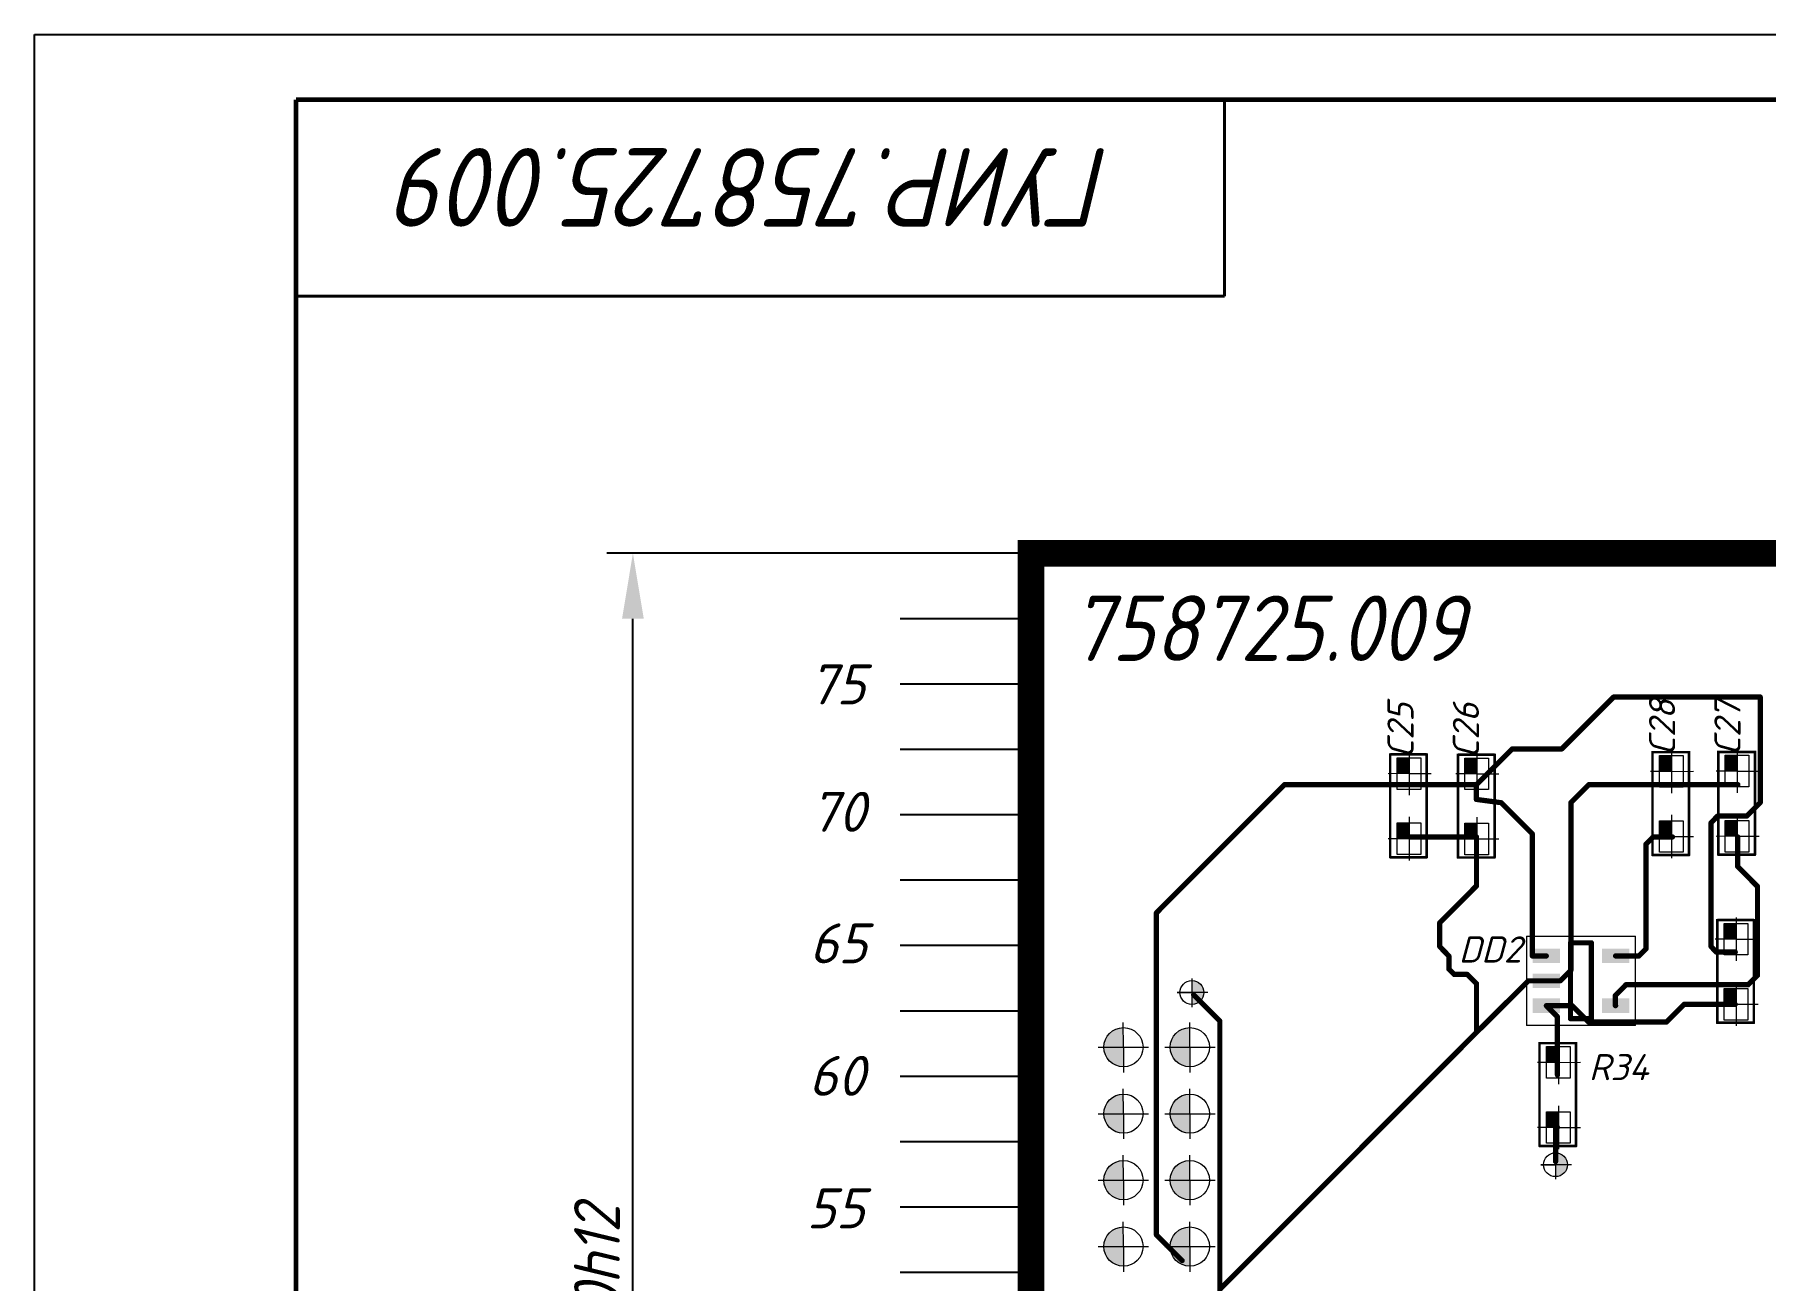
# Model space of a CAD drawing. Header units: millimetres. Extents: x 143 to 740, y 82 to 502.
# Drawn here: x 142.5 to 274.9, y 406.8 to 502 of the extents above; entities that cross this region are included whole.
import ezdxf

# ---------------------------------------------------------------- set-up
doc = ezdxf.new("R2010")
doc.units = ezdxf.units.MM
doc.header["$LTSCALE"] = 0.5
doc.layers.get('0').update_dxf_attribs({"lineweight": 60})
doc.layers.get('Defpoints').update_dxf_attribs({"color": 5})
doc.layers.add('Сетка', color=7, linetype='Continuous')
doc.layers.add('СПЛТОНК', color=7, linetype='Continuous', lineweight=20)
doc.layers.add('Шелкография', color=7, linetype='Continuous', lineweight=35)
doc.styles.add('RR08', font='isocteui.ttf', dxfattribs={"width": 0.8})
doc.styles.get("Standard").update_dxf_attribs({"font": 'isocpeui.ttf', "width": 0.9})
doc.dimstyles.new('Standart', dxfattribs={"dimtxt": 5, "dimasz": 5, "dimexe": 2, "dimexo": 0, "dimgap": 1, "dimtad": 1, "dimtoh": 1, "dimdec": 0, "dimtxsty": 'Standard', "dimcen": 2.5, "dimadec": 0, "dimazin": 0, "dimtfac": 1, "dimtdec": 0, "dimtmove": 0, "dimatfit": 3, "dimldrblk": 'DOTSMALL', "dimfxl": 1, "dimarcsym": 0})

# ---------------------------------------------------------------- blocks, each defined once
blk = doc.blocks.new('*D116')
at = {"color": 0, "lineweight": -2, "transparency": 16777216}
for p, q in [((218.7, 462.39), (186.26, 462.39)), ((188.26, 307.39), (188.26, 457.39)), ((218.7, 302.39), (186.26, 302.39))]:
    blk.add_line(p, q, dxfattribs=at)
at = {"color": 0, "lineweight": -3, "transparency": 16777216}
for points in [[(187.43, 457.39), (189.09, 457.39), (188.26, 462.39)], [(187.43, 307.39), (189.09, 307.39), (188.26, 302.39)]]:
    blk.add_solid(points, dxfattribs=at)
at = {"layer": 'Defpoints', "color": 0, "lineweight": -3, "transparency": 16777216}
for p in [(188.26, 462.39), (218.7, 462.39), (218.7, 302.39)]:
    blk.add_point(p, dxfattribs=at)
at = {"color": 0, "lineweight": -3, "transparency": 16777216, "insert": (185.51, 407.29), "char_height": 5, "attachment_point": 5, "rotation": 90}
blk.add_mtext('{\\H0.7x;80h12}', dxfattribs=at)
blk = doc.blocks.new('_DotSmall')
at = {"color": 0, "linetype": 'ByBlock', "const_width": 0.5}
blk.add_lwpolyline([(-0.0625, 0, 1), (0.0625, 0, 1)], format="xyb", close=True, dxfattribs=at)
blk = doc.blocks.new('CAT6219_48')
for points, const_width in [([(-2.075, 1.7), (2.075, 1.7)], 0.05), ([(-2.075, -1.7), (-2.075, 1.7)], 0.05), ([(-0.4, -1.45), (-0.4, 1.45)], 0.2), ([(-0.4, 1.45), (0.4, 1.45)], 0.2), ([(0.4, -1.45), (0.4, 1.45)], 0.2), ([(2.075, -1.7), (2.075, 1.7)], 0.05), ([(-2.075, -1.7), (2.075, -1.7)], 0.05), ([(-0.4, -1.45), (0.4, -1.45)], 0.2)]:
    blk.add_lwpolyline(points, dxfattribs=dict(const_width=const_width))
for points, const_width in [([(-2.088, 1.7, 1), (-2.063, 1.7, 1)], 0.025), ([(-2.088, 1.7, 1), (-2.063, 1.7, 1)], 0.025), ([(-0.45, 1.45, 1), (-0.35, 1.45, 1)], 0.1), ([(-0.45, 1.45, 1), (-0.35, 1.45, 1)], 0.1), ([(0.35, 1.45, 1), (0.45, 1.45, 1)], 0.1), ([(0.35, 1.45, 1), (0.45, 1.45, 1)], 0.1), ([(2.062, 1.7, 1), (2.087, 1.7, 1)], 0.025), ([(2.062, 1.7, 1), (2.087, 1.7, 1)], 0.025), ([(-2.088, -1.7, 1), (-2.063, -1.7, 1)], 0.025), ([(-2.088, -1.7, 1), (-2.063, -1.7, 1)], 0.025), ([(-0.45, -1.45, 1), (-0.35, -1.45, 1)], 0.1), ([(-0.45, -1.45, 1), (-0.35, -1.45, 1)], 0.1), ([(0.35, -1.45, 1), (0.45, -1.45, 1)], 0.1), ([(0.35, -1.45, 1), (0.45, -1.45, 1)], 0.1), ([(2.062, -1.7, 1), (2.087, -1.7, 1)], 0.025), ([(2.062, -1.7, 1), (2.087, -1.7, 1)], 0.025)]:
    blk.add_lwpolyline(points, format="xyb", close=True, dxfattribs=dict(const_width=const_width))
for points in [[(-0.8, 0.675), (-0.8, 1.225), (-1.85, 0.675), (-1.85, 1.225)], [(1.85, 0.675), (1.85, 1.225), (0.8, 0.675), (0.8, 1.225)], [(-0.8, -0.275), (-0.8, 0.275), (-1.85, -0.275), (-1.85, 0.275)], [(-0.8, -1.225), (-0.8, -0.675), (-1.85, -1.225), (-1.85, -0.675)], [(1.85, -1.225), (1.85, -0.675), (0.8, -1.225), (0.8, -0.675)]]:
    blk.add_solid(points)
blk = doc.blocks.new('CH0805R_23')
at = {"lineweight": 0}
h = blk.add_hatch(color=256, dxfattribs=at)
h.dxf.hatch_style = 1
h.paths.add_polyline_path([(-0.389, -0.036), (-0.389, 0.435), (-0.995, 0.435), (-0.992, -0.036)])
h = blk.add_hatch(color=256, dxfattribs=at)
h.dxf.hatch_style = 1
h.paths.add_polyline_path([(2.101, -0.036), (2.101, 0.435), (1.495, 0.435), (1.498, -0.036)])
for p, q in [((-0.992, -0.036), (-0.997, 0.782)), ((1.498, -0.036), (1.494, 0.782)), ((-1.822, -0.036), (-0.16, -0.036)), ((-0.992, -0.036), (-0.991, -0.863)), ((0.669, -0.036), (2.33, -0.036)), ((1.498, -0.036), (1.5, -0.863))]:
    blk.add_line(p, q, dxfattribs=at)
at = {"const_width": 0.1}
for points in [[(-1.7, 0.7), (2.273, 0.7)], [(-1.7, 0.7), (-1.7, -0.7)], [(2.231, 0.7), (2.231, -0.7)], [(-1.7, -0.7), (2.273, -0.7)]]:
    blk.add_lwpolyline(points, dxfattribs=at)
at = {"const_width": 0.05}
for points in [[(-1.725, 0.7, 1), (-1.675, 0.7, 1)], [(-1.725, 0.7, 1), (-1.675, 0.7, 1)], [(-1.725, -0.7, 1), (-1.675, -0.7, 1)], [(-1.725, -0.7, 1), (-1.675, -0.7, 1)]]:
    blk.add_lwpolyline(points, format="xyb", close=True, dxfattribs=at)
at = {"lineweight": 0}
for points in [[(-1.597, 0.435), (-0.389, 0.435), (-0.389, -0.47), (-1.597, -0.47)], [(0.893, 0.435), (2.101, 0.435), (2.101, -0.47), (0.893, -0.47)]]:
    blk.add_lwpolyline(points, close=True, dxfattribs=at)

msp = doc.modelspace()

# ---------------------------------------------------------------- hatches: boundary and pattern name
at = {"lineweight": 0}
h = msp.add_hatch(color=256, dxfattribs=at)
h.dxf.hatch_style = 1
h.paths.add_polyline_path([(231.01, 429.71), (231.01, 428.8), (231.92, 428.8, 0.414214)])
h.paths.add_polyline_path([(231.92, 428.8), (231.01, 428.8), (231.01, 427.88, 0.414214)])
h = msp.add_hatch(color=256, dxfattribs=at)
h.dxf.hatch_style = 1
h.paths.add_polyline_path([(225.77, 426.12, 0.414214), (224.27, 424.62), (225.77, 424.62)])
h.paths.add_polyline_path([(225.77, 424.62), (224.27, 424.62, 0.414214), (225.77, 423.12)])
h = msp.add_hatch(color=256, dxfattribs=at)
h.dxf.hatch_style = 1
h.paths.add_polyline_path([(230.85, 426.12, 0.414214), (229.35, 424.62), (230.85, 424.62)])
h.paths.add_polyline_path([(230.85, 424.62), (229.35, 424.62, 0.414214), (230.85, 423.12)])
h = msp.add_hatch(color=256, dxfattribs=at)
h.dxf.hatch_style = 1
h.paths.add_polyline_path([(225.77, 421.04, 0.414214), (224.27, 419.54), (225.77, 419.54)])
h.paths.add_polyline_path([(225.77, 419.54), (224.27, 419.54, 0.414214), (225.77, 418.04)])
h = msp.add_hatch(color=256, dxfattribs=at)
h.dxf.hatch_style = 1
h.paths.add_polyline_path([(230.85, 421.04, 0.414214), (229.35, 419.54), (230.85, 419.54)])
h.paths.add_polyline_path([(230.85, 419.54), (229.35, 419.54, 0.414214), (230.85, 418.04)])
h = msp.add_hatch(color=256, dxfattribs=at)
h.dxf.hatch_style = 1
h.paths.add_polyline_path([(225.77, 415.96, 0.414214), (224.27, 414.46), (225.77, 414.46)])
h.paths.add_polyline_path([(225.77, 414.46), (224.27, 414.46, 0.414214), (225.77, 412.96)])
h = msp.add_hatch(color=256, dxfattribs=at)
h.dxf.hatch_style = 1
h.paths.add_polyline_path([(230.85, 415.96, 0.414214), (229.35, 414.46), (230.85, 414.46)])
h.paths.add_polyline_path([(230.85, 414.46), (229.35, 414.46, 0.414214), (230.85, 412.96)])
h = msp.add_hatch(color=256, dxfattribs=at)
h.dxf.hatch_style = 1
h.paths.add_polyline_path([(258.81, 416.56), (258.81, 415.64), (259.73, 415.64, 0.414214)])
h.paths.add_polyline_path([(259.73, 415.64), (258.81, 415.64), (258.81, 414.73, 0.414214)])
h = msp.add_hatch(color=256, dxfattribs=at)
h.dxf.hatch_style = 1
h.paths.add_polyline_path([(225.77, 410.88, 0.414214), (224.27, 409.38), (225.77, 409.38)])
h.paths.add_polyline_path([(225.77, 409.38), (224.27, 409.38, 0.414214), (225.77, 407.88)])
h = msp.add_hatch(color=256, dxfattribs=at)
h.dxf.hatch_style = 1
h.paths.add_polyline_path([(230.85, 410.88, 0.414214), (229.35, 409.38), (230.85, 409.38)])
h.paths.add_polyline_path([(230.85, 409.38), (229.35, 409.38, 0.414214), (230.85, 407.88)])

# ---------------------------------------------------------------- linework, layer by layer
for p in [(162.51, 87.05), (734.51, 497.05)]:
    msp.add_line(p, (162.51, 497.05))
for p, q in [((225.77, 424.62), (225.76, 426.52)), ((230.85, 424.62), (230.84, 426.52)), ((223.85, 424.62), (227.7, 424.62)), ((225.77, 424.62), (225.78, 422.7)), ((228.93, 424.62), (232.78, 424.62)), ((230.85, 424.62), (230.86, 422.7)), ((225.77, 419.54), (225.76, 421.44)), ((230.85, 419.54), (230.84, 421.44)), ((223.85, 419.54), (227.7, 419.54)), ((225.77, 419.54), (225.78, 417.62)), ((228.93, 419.54), (232.78, 419.54)), ((230.85, 419.54), (230.86, 417.62)), ((225.77, 414.46), (225.76, 416.36)), ((230.85, 414.46), (230.84, 416.36)), ((223.85, 414.46), (227.7, 414.46)), ((225.77, 414.46), (225.78, 412.54)), ((228.93, 414.46), (232.78, 414.46)), ((230.85, 414.46), (230.86, 412.54)), ((225.77, 409.38), (225.76, 411.28)), ((230.85, 409.38), (230.84, 411.28)), ((223.85, 409.38), (227.7, 409.38)), ((225.77, 409.38), (225.78, 407.46)), ((228.93, 409.38), (232.78, 409.38)), ((230.85, 409.38), (230.86, 407.46))]:
    msp.add_line(p, q, dxfattribs=at)
at = {"color": 7, "linetype": 'Continuous', "lineweight": 40}
for points in [[(233.51, 497.05), (233.51, 496.05), (233.51, 482.05)], [(233.51, 482.05), (163.51, 482.05), (162.51, 482.05)]]:
    msp.add_lwpolyline(points, dxfattribs=at)
for points, const_width in [([(217.69, 462.39), (418.7, 462.39)], 2.03), ([(218.7, 301.39), (218.7, 462.39)], 2.03), ([(259.29, 447.43), (263.26, 451.4)], 0.4), ([(263.26, 451.4), (274.47, 451.4)], 0.4), ([(274.47, 443.32), (274.47, 451.4)], 0.4), ([(252.78, 444.7), (255.51, 447.43)], 0.4), ([(255.51, 447.43), (259.29, 447.43)], 0.4), ([(228.29, 434.89), (238.09, 444.7)], 0.4), ([(238.09, 444.7), (247.76, 444.7)], 0.4), ([(247.76, 444.7), (252.76, 444.7)], 0.4), ([(252.76, 443.57), (252.76, 444.7)], 0.4), ([(252.76, 444.7), (252.78, 444.7)], 0.4), ([(259.99, 443.32), (261.37, 444.7)], 0.4), ([(261.37, 444.7), (267.76, 444.7)], 0.4), ([(267.76, 444.7), (272.76, 444.7)], 0.4), ([(252.76, 443.57), (254.65, 443.32)], 0.4), ([(254.65, 443.32), (257.04, 440.93)], 0.4), ([(259.99, 430.51), (259.99, 443.32)], 0.4), ([(273.45, 442.3), (274.47, 443.32)], 0.4), ([(270.71, 441.79), (271.21, 442.3)], 0.4), ([(271.21, 442.3), (273.45, 442.3)], 0.4), ([(247.76, 440.7), (252.76, 440.7)], 0.4), ([(252.76, 440.7), (252.77, 440.7)], 0.4), ([(252.77, 436.96), (252.77, 440.7)], 0.4), ([(257.04, 431.6), (257.04, 440.93)], 0.4), ([(265.73, 440.14), (266.29, 440.7)], 0.4), ([(266.29, 440.7), (267.76, 440.7)], 0.4), ([(270.71, 432.31), (270.71, 441.79)], 0.4), ([(272.74, 438.44), (272.74, 440.7)], 0.4), ([(272.74, 440.7), (272.76, 440.7)], 0.4), ([(265.73, 432.14), (265.73, 440.14)], 0.4), ([(272.74, 438.44), (274.26, 436.91)], 0.4), ([(249.96, 434.14), (252.77, 436.96)], 0.4), ([(274.26, 430.11), (274.26, 436.91)], 0.4), ([(228.29, 410.28), (228.29, 434.89)], 0.4), ([(249.96, 432.31), (249.96, 434.14)], 0.4), ([(249.96, 432.31), (250.66, 431.6)], 0.4), ([(250.66, 430.59), (250.66, 431.6)], 0.4), ([(257.04, 431.6), (258.11, 431.6)], 0.4), ([(263.41, 431.6), (265.19, 431.6)], 0.4), ([(265.19, 431.6), (265.73, 432.14)], 0.4), ([(270.71, 432.31), (271.11, 431.9)], 0.4), ([(271.11, 431.9), (272.56, 431.9)], 0.4), ([(250.66, 430.59), (251.06, 430.19)], 0.4), ([(251.06, 430.19), (252.07, 430.19)], 0.4), ([(252.07, 430.19), (252.77, 429.49)], 0.4), ([(259.18, 429.7), (259.99, 430.51)], 0.4), ([(273.55, 429.4), (274.26, 430.11)], 0.4), ([(252.77, 425.75), (256.73, 429.7)], 0.4), ([(252.77, 425.75), (252.77, 429.49)], 0.4), ([(256.73, 429.7), (258.11, 429.7)], 0.4), ([(258.11, 429.7), (259.18, 429.7)], 0.4), ([(263.39, 428.58), (264.2, 429.4)], 0.4), ([(264.2, 429.4), (273.55, 429.4)], 0.4), ([(231.14, 428.63), (233.14, 426.63)], 0.4), ([(258.11, 427.8), (258.96, 426.95)], 0.4), ([(258.11, 427.8), (260.09, 427.8)], 0.4), ([(260.09, 427.8), (261.34, 426.55)], 0.4), ([(263.39, 427.8), (263.39, 428.58)], 0.4), ([(263.39, 427.8), (263.41, 427.8)], 0.4), ([(267.3, 426.55), (268.65, 427.9)], 0.4), ([(268.65, 427.9), (272.56, 427.9)], 0.4), ([(233.14, 401.71), (233.14, 426.63)], 0.4), ([(258.96, 422.5), (258.96, 426.95)], 0.4), ([(261.34, 426.55), (267.3, 426.55)], 0.4), ([(233.13, 406.1), (252.77, 425.75)], 0.4), ([(258.82, 415.88), (258.82, 418.5)], 0.4), ([(258.82, 418.5), (258.96, 418.5)], 0.4), ([(228.29, 410.28), (230.26, 408.31)], 0.4)]:
    msp.add_lwpolyline(points, dxfattribs=dict(const_width=const_width))
at = {"const_width": 0.2}
for points in [[(263.16, 451.4, 1), (263.36, 451.4, 1)], [(263.16, 451.4, 1), (263.36, 451.4, 1)], [(274.37, 451.4, 1), (274.57, 451.4, 1)], [(274.37, 451.4, 1), (274.57, 451.4, 1)], [(255.41, 447.43, 1), (255.61, 447.43, 1)], [(255.41, 447.43, 1), (255.61, 447.43, 1)], [(259.19, 447.43, 1), (259.39, 447.43, 1)], [(259.19, 447.43, 1), (259.39, 447.43, 1)], [(237.99, 444.7, 1), (238.19, 444.7, 1)], [(237.99, 444.7, 1), (238.19, 444.7, 1)], [(247.66, 444.7, 1), (247.86, 444.7, 1)], [(247.66, 444.7, 1), (247.86, 444.7, 1)], [(252.66, 444.7, 1), (252.86, 444.7, 1)], [(252.66, 444.7, 1), (252.86, 444.7, 1)], [(252.66, 444.7, 1), (252.86, 444.7, 1)], [(252.68, 444.7, 1), (252.88, 444.7, 1)], [(252.68, 444.7, 1), (252.88, 444.7, 1)], [(261.27, 444.7, 1), (261.47, 444.7, 1)], [(261.27, 444.7, 1), (261.47, 444.7, 1)], [(267.66, 444.7, 1), (267.86, 444.7, 1)], [(267.66, 444.7, 1), (267.86, 444.7, 1)], [(272.66, 444.7, 1), (272.86, 444.7, 1)], [(252.66, 443.57, 1), (252.86, 443.57, 1)], [(252.66, 443.57, 1), (252.86, 443.57, 1)], [(254.55, 443.32, 1), (254.75, 443.32, 1)], [(254.55, 443.32, 1), (254.75, 443.32, 1)], [(259.89, 443.32, 1), (260.09, 443.32, 1)], [(259.89, 443.32, 1), (260.09, 443.32, 1)], [(274.37, 443.32, 1), (274.57, 443.32, 1)], [(274.37, 443.32, 1), (274.57, 443.32, 1)], [(271.11, 442.3, 1), (271.31, 442.3, 1)], [(271.11, 442.3, 1), (271.31, 442.3, 1)], [(273.35, 442.3, 1), (273.55, 442.3, 1)], [(273.35, 442.3, 1), (273.55, 442.3, 1)], [(247.66, 440.7, 1), (247.86, 440.7, 1)], [(252.66, 440.7, 1), (252.86, 440.7, 1)], [(252.66, 440.7, 1), (252.86, 440.7, 1)], [(252.67, 440.7, 1), (252.87, 440.7, 1)], [(252.67, 440.7, 1), (252.87, 440.7, 1)], [(256.94, 440.93, 1), (257.14, 440.93, 1)], [(256.94, 440.93, 1), (257.14, 440.93, 1)], [(266.19, 440.7, 1), (266.39, 440.7, 1)], [(266.19, 440.7, 1), (266.39, 440.7, 1)], [(267.66, 440.7, 1), (267.86, 440.7, 1)], [(270.61, 441.79, 1), (270.81, 441.79, 1)], [(270.61, 441.79, 1), (270.81, 441.79, 1)], [(272.64, 440.7, 1), (272.84, 440.7, 1)], [(272.64, 440.7, 1), (272.84, 440.7, 1)], [(272.66, 440.7, 1), (272.86, 440.7, 1)], [(265.63, 440.14, 1), (265.83, 440.14, 1)], [(265.63, 440.14, 1), (265.83, 440.14, 1)], [(272.64, 438.44, 1), (272.84, 438.44, 1)], [(272.64, 438.44, 1), (272.84, 438.44, 1)], [(252.67, 436.96, 1), (252.87, 436.96, 1)], [(252.67, 436.96, 1), (252.87, 436.96, 1)], [(274.16, 436.91, 1), (274.36, 436.91, 1)], [(274.16, 436.91, 1), (274.36, 436.91, 1)], [(228.19, 434.89, 1), (228.39, 434.89, 1)], [(228.19, 434.89, 1), (228.39, 434.89, 1)], [(249.86, 434.14, 1), (250.06, 434.14, 1)], [(249.86, 434.14, 1), (250.06, 434.14, 1)], [(249.86, 432.31, 1), (250.06, 432.31, 1)], [(249.86, 432.31, 1), (250.06, 432.31, 1)], [(250.56, 431.6, 1), (250.76, 431.6, 1)], [(250.56, 431.6, 1), (250.76, 431.6, 1)], [(256.94, 431.6, 1), (257.14, 431.6, 1)], [(256.94, 431.6, 1), (257.14, 431.6, 1)], [(258.01, 431.6, 1), (258.21, 431.6, 1)], [(263.31, 431.6, 1), (263.51, 431.6, 1)], [(265.09, 431.6, 1), (265.29, 431.6, 1)], [(265.09, 431.6, 1), (265.29, 431.6, 1)], [(265.63, 432.14, 1), (265.83, 432.14, 1)], [(265.63, 432.14, 1), (265.83, 432.14, 1)], [(270.61, 432.31, 1), (270.81, 432.31, 1)], [(270.61, 432.31, 1), (270.81, 432.31, 1)], [(271.01, 431.9, 1), (271.21, 431.9, 1)], [(271.01, 431.9, 1), (271.21, 431.9, 1)], [(272.46, 431.9, 1), (272.66, 431.9, 1)], [(250.56, 430.59, 1), (250.76, 430.59, 1)], [(250.56, 430.59, 1), (250.76, 430.59, 1)], [(250.96, 430.19, 1), (251.16, 430.19, 1)], [(250.96, 430.19, 1), (251.16, 430.19, 1)], [(251.97, 430.19, 1), (252.17, 430.19, 1)], [(251.97, 430.19, 1), (252.17, 430.19, 1)], [(259.89, 430.51, 1), (260.09, 430.51, 1)], [(259.89, 430.51, 1), (260.09, 430.51, 1)], [(274.16, 430.11, 1), (274.36, 430.11, 1)], [(274.16, 430.11, 1), (274.36, 430.11, 1)], [(252.67, 429.49, 1), (252.87, 429.49, 1)], [(252.67, 429.49, 1), (252.87, 429.49, 1)], [(256.63, 429.7, 1), (256.83, 429.7, 1)], [(256.63, 429.7, 1), (256.83, 429.7, 1)], [(258.01, 429.7, 1), (258.21, 429.7, 1)], [(258.01, 429.7, 1), (258.21, 429.7, 1)], [(259.08, 429.7, 1), (259.28, 429.7, 1)], [(259.08, 429.7, 1), (259.28, 429.7, 1)], [(264.1, 429.4, 1), (264.3, 429.4, 1)], [(264.1, 429.4, 1), (264.3, 429.4, 1)], [(273.45, 429.4, 1), (273.65, 429.4, 1)], [(273.45, 429.4, 1), (273.65, 429.4, 1)], [(231.04, 428.63, 1), (231.24, 428.63, 1)], [(258.01, 427.8, 1), (258.21, 427.8, 1)], [(258.01, 427.8, 1), (258.21, 427.8, 1)], [(259.99, 427.8, 1), (260.19, 427.8, 1)], [(259.99, 427.8, 1), (260.19, 427.8, 1)], [(263.29, 428.58, 1), (263.49, 428.58, 1)], [(263.29, 428.58, 1), (263.49, 428.58, 1)], [(263.29, 427.8, 1), (263.49, 427.8, 1)], [(263.29, 427.8, 1), (263.49, 427.8, 1)], [(263.31, 427.8, 1), (263.51, 427.8, 1)], [(268.55, 427.9, 1), (268.75, 427.9, 1)], [(268.55, 427.9, 1), (268.75, 427.9, 1)], [(272.46, 427.9, 1), (272.66, 427.9, 1)], [(233.04, 426.63, 1), (233.24, 426.63, 1)], [(233.04, 426.63, 1), (233.24, 426.63, 1)], [(258.86, 426.95, 1), (259.06, 426.95, 1)], [(258.86, 426.95, 1), (259.06, 426.95, 1)], [(261.24, 426.55, 1), (261.44, 426.55, 1)], [(261.24, 426.55, 1), (261.44, 426.55, 1)], [(267.2, 426.55, 1), (267.4, 426.55, 1)], [(267.2, 426.55, 1), (267.4, 426.55, 1)], [(252.67, 425.75, 1), (252.87, 425.75, 1)], [(252.67, 425.75, 1), (252.87, 425.75, 1)], [(252.67, 425.75, 1), (252.87, 425.75, 1)], [(258.86, 422.5, 1), (259.06, 422.5, 1)], [(258.72, 418.5, 1), (258.92, 418.5, 1)], [(258.72, 418.5, 1), (258.92, 418.5, 1)], [(258.86, 418.5, 1), (259.06, 418.5, 1)], [(258.72, 415.88, 1), (258.92, 415.88, 1)], [(228.19, 410.28, 1), (228.39, 410.28, 1)], [(228.19, 410.28, 1), (228.39, 410.28, 1)], [(230.16, 408.31, 1), (230.36, 408.31, 1)]]:
    msp.add_lwpolyline(points, format="xyb", close=True, dxfattribs=at)
at = {"lineweight": 0}
for centre, radius in [((231.01, 428.8), 0.915), ((225.77, 424.62), 1.5), ((230.85, 424.62), 1.5), ((225.77, 419.54), 1.5), ((230.85, 419.54), 1.5), ((225.77, 414.46), 1.5), ((230.85, 414.46), 1.5), ((258.81, 415.64), 0.915), ((225.77, 409.38), 1.5), ((230.85, 409.38), 1.5)]:
    msp.add_circle(centre, radius, dxfattribs=at)
at = {"layer": 'Defpoints'}
for p, q in [((142.51, 82.05), (142.51, 502.05)), ((142.51, 502.05), (739.51, 502.05))]:
    msp.add_line(p, q, dxfattribs=at)
at = {"layer": 'Сетка'}
for p, q in [((218.7, 457.39), (208.7, 457.39)), ((218.7, 452.39), (208.7, 452.39)), ((218.7, 447.39), (208.7, 447.39)), ((218.7, 442.39), (208.7, 442.39)), ((218.7, 437.39), (208.7, 437.39)), ((218.7, 432.39), (208.7, 432.39)), ((218.7, 427.39), (208.7, 427.39)), ((218.7, 422.39), (208.7, 422.39)), ((218.7, 417.39), (208.7, 417.39)), ((218.7, 412.39), (208.7, 412.39)), ((218.7, 407.39), (208.7, 407.39))]:
    msp.add_line(p, q, dxfattribs=at)
at = {"layer": 'СПЛТОНК', "lineweight": 0}
for p, q in [((231.01, 429.88), (231.01, 427.69)), ((232.23, 428.8), (229.88, 428.8)), ((229.88, 428.8), (231.01, 428.8)), ((260.04, 415.64), (257.69, 415.64)), ((257.69, 415.64), (258.81, 415.64)), ((258.81, 416.72), (258.81, 414.54))]:
    msp.add_line(p, q, dxfattribs=at)

# ---------------------------------------------------------------- block references
at = {"xscale": 2, "yscale": 2, "zscale": 2, "rotation": 90}
for p in [(267.63, 442.72), (272.66, 442.74), (247.57, 442.55), (252.75, 442.53), (272.58, 429.89), (258.99, 420.47)]:
    msp.add_blockref('CH0805R_23', p, dxfattribs=at)
at = {"xscale": 2, "yscale": 2, "zscale": 2}
msp.add_blockref('CAT6219_48', (260.76, 429.7), dxfattribs=at)

# ---------------------------------------------------------------- texts
for s, height, p in [('75', 3.048, (201.69, 450.84)), ('70', 3.048, (201.82, 441.1)), ('65', 3.048, (201.75, 431.04)), ('DD2', 2, (251.41, 431.1)), ('60', 3.048, (201.69, 420.91)), ('R34', 2, (261.36, 422.1)), ('55', 3.048, (201.55, 410.78))]:
    msp.add_text(s, height=height).set_placement(p)
for s, p in [('C28', (267.96, 446.9)), ('C27', (272.96, 446.9)), ('C25', (247.96, 446.7)), ('C26', (252.96, 446.7))]:
    msp.add_text(s, height=2, rotation=90).set_placement(p)
at = {"color": 7, "linetype": 'Continuous', "insert": (197.83, 490.37), "char_height": 6, "width": 117.06, "attachment_point": 5, "rotation": 180, "style": 'RR08'}
msp.add_mtext('{\\fISOCPEUR|b0|i1|c204|p34;\\W0.9;\\C0;ГУИР.758725.009}', dxfattribs=at)
at = {"layer": 'Шелкография', "insert": (221.72, 459.16), "char_height": 5, "width": 45.5, "attachment_point": 1}
msp.add_mtext('758725.009', dxfattribs=at)

# ---------------------------------------------------------------- dimensions: what is measured, and where the dimension line sits
at = {"lineweight": -3}
dim = msp.add_linear_dim(base=(188.26, 462.39), p1=(218.7, 302.39), p2=(218.7, 462.39), angle=90, text='{\\H0.7x;80h12}', dimstyle='Standart', dxfattribs=at)
dim.commit()
dim.dimension.update_dxf_attribs({"geometry": '*D116', "text_midpoint": (188.26, 407.29), "dimtype": 160})

doc.saveas('drawing.dxf')
